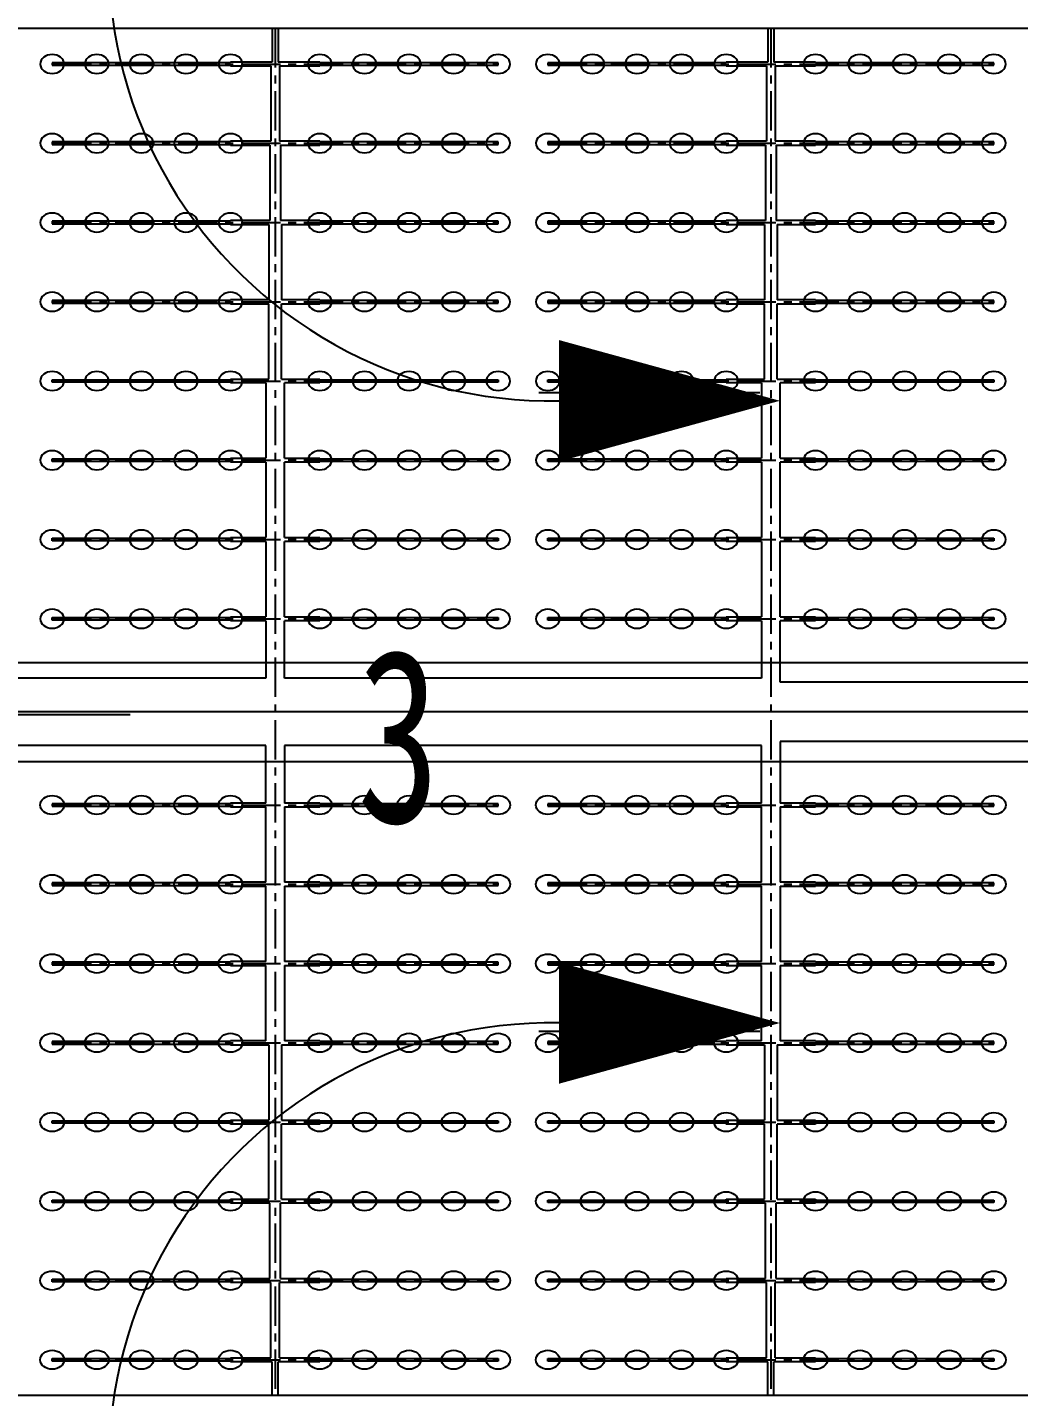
# Model space of a CAD drawing. Header units: millimetres. Extents: x 738100 to 1284508, y 138373 to 260796.
# Drawn here: x 783900 to 791900, y 197592 to 208649 of the extents above; entities that cross this region are included whole.
import ezdxf

# ---------------------------------------------------------------- set-up
doc = ezdxf.new("R2010")
doc.units = ezdxf.units.MM
doc.linetypes.add('CENTER', pattern=[50.8, 31.75, -6.35, 6.35, -6.35])
doc.layers.add('轴线', color=6, linetype='CENTER')
doc.styles.add('长仿宋体', font='simfang.ttf', dxfattribs={"width": 0.7})

msp = doc.modelspace()

# ---------------------------------------------------------------- linework, layer by layer
at = {"lineweight": -3, "ltscale": 100}
for p, q in [((843900.494, 208641.464), (779900.494, 208641.464)), ((843900.494, 197601.464), (779900.494, 197601.464))]:
    msp.add_line(p, q, dxfattribs=at)
at = {"ltscale": 10}
for p, q in [((785876.494, 208641.464), (785876.494, 208369.464)), ((785924.494, 208641.464), (785924.494, 208369.464)), ((789876.494, 208641.464), (789876.494, 208369.464)), ((789924.494, 208641.464), (789924.494, 208369.464)), ((784100.494, 208363.704), (784100.494, 208343.224)), ((785540.494, 208363.704), (784100.494, 208363.704)), ((784100.494, 208343.224), (785540.494, 208343.224)), ((785876.494, 208369.464), (785540.494, 208369.464)), ((785540.494, 208369.464), (785540.494, 208363.704)), ((785540.494, 208343.224), (785540.494, 208337.464)), ((785540.494, 208337.464), (785864.494, 208337.464)), ((785864.494, 208337.464), (785864.494, 207729.464)), ((786260.494, 208369.464), (785924.494, 208369.464)), ((785936.494, 208337.464), (786260.494, 208337.464)), ((785936.494, 208337.464), (785936.494, 207729.464)), ((786260.494, 208363.704), (786260.494, 208369.464)), ((787700.494, 208363.704), (786260.494, 208363.704)), ((786260.494, 208337.464), (786260.494, 208343.224)), ((786260.494, 208343.224), (787700.494, 208343.224)), ((787700.494, 208343.224), (787700.494, 208363.704)), ((788100.494, 208363.704), (788100.494, 208343.224)), ((789540.494, 208363.704), (788100.494, 208363.704)), ((788100.494, 208343.224), (789540.494, 208343.224)), ((789876.494, 208369.464), (789540.494, 208369.464)), ((789540.494, 208369.464), (789540.494, 208363.704)), ((789540.494, 208343.224), (789540.494, 208337.464)), ((789540.494, 208337.464), (789864.494, 208337.464)), ((789864.494, 208337.464), (789864.494, 207729.464)), ((790260.494, 208369.464), (789924.494, 208369.464)), ((789936.494, 208337.464), (790260.494, 208337.464)), ((789936.494, 208337.464), (789936.494, 207729.464)), ((790260.494, 208363.704), (790260.494, 208369.464)), ((791700.494, 208363.704), (790260.494, 208363.704)), ((790260.494, 208337.464), (790260.494, 208343.224)), ((790260.494, 208343.224), (791700.494, 208343.224)), ((791700.494, 208343.224), (791700.494, 208363.704)), ((784100.494, 207723.704), (784100.494, 207703.224)), ((785540.494, 207723.704), (784100.494, 207723.704)), ((784100.494, 207703.224), (785540.494, 207703.224)), ((785864.494, 207729.464), (785540.494, 207729.464)), ((785540.494, 207729.464), (785540.494, 207723.704)), ((785540.494, 207703.224), (785540.494, 207697.464)), ((785540.494, 207697.464), (785856.494, 207697.464)), ((785856.494, 207697.464), (785856.494, 207089.464)), ((786260.494, 207729.464), (785936.494, 207729.464)), ((785944.494, 207697.464), (786260.494, 207697.464)), ((785944.494, 207697.464), (785944.494, 207089.464)), ((786260.494, 207723.704), (786260.494, 207729.464)), ((787700.494, 207723.704), (786260.494, 207723.704)), ((786260.494, 207697.464), (786260.494, 207703.224)), ((786260.494, 207703.224), (787700.494, 207703.224)), ((787700.494, 207703.224), (787700.494, 207723.704)), ((788100.494, 207723.704), (788100.494, 207703.224)), ((789540.494, 207723.704), (788100.494, 207723.704)), ((788100.494, 207703.224), (789540.494, 207703.224)), ((789864.494, 207729.464), (789540.494, 207729.464)), ((789540.494, 207729.464), (789540.494, 207723.704)), ((789540.494, 207703.224), (789540.494, 207697.464)), ((789540.494, 207697.464), (789856.494, 207697.464)), ((789856.494, 207697.464), (789856.494, 207089.464)), ((790260.494, 207729.464), (789936.494, 207729.464)), ((789944.494, 207697.464), (790260.494, 207697.464)), ((789944.494, 207697.464), (789944.494, 207089.464)), ((790260.494, 207723.704), (790260.494, 207729.464)), ((791700.494, 207723.704), (790260.494, 207723.704)), ((790260.494, 207697.464), (790260.494, 207703.224)), ((790260.494, 207703.224), (791700.494, 207703.224)), ((791700.494, 207703.224), (791700.494, 207723.704)), ((784100.494, 207083.704), (784100.494, 207063.224)), ((785540.494, 207083.704), (784100.494, 207083.704)), ((784100.494, 207063.224), (785540.494, 207063.224)), ((785856.494, 207089.464), (785540.494, 207089.464)), ((785540.494, 207089.464), (785540.494, 207083.704)), ((785540.494, 207063.224), (785540.494, 207057.464)), ((785540.494, 207057.464), (785848.494, 207057.464)), ((785848.494, 207057.464), (785848.494, 206449.464)), ((786260.494, 207089.464), (785944.494, 207089.464)), ((785952.494, 207057.464), (786260.494, 207057.464)), ((785952.494, 207057.464), (785952.494, 206449.464)), ((786260.494, 207083.704), (786260.494, 207089.464)), ((787700.494, 207083.704), (786260.494, 207083.704)), ((786260.494, 207057.464), (786260.494, 207063.224)), ((786260.494, 207063.224), (787700.494, 207063.224)), ((787700.494, 207063.224), (787700.494, 207083.704)), ((788100.494, 207083.704), (788100.494, 207063.224)), ((789540.494, 207083.704), (788100.494, 207083.704)), ((788100.494, 207063.224), (789540.494, 207063.224)), ((789856.494, 207089.464), (789540.494, 207089.464)), ((789540.494, 207089.464), (789540.494, 207083.704)), ((789540.494, 207063.224), (789540.494, 207057.464)), ((789540.494, 207057.464), (789848.494, 207057.464)), ((789848.494, 207057.464), (789848.494, 206449.464)), ((790260.494, 207089.464), (789944.494, 207089.464)), ((789952.494, 207057.464), (790260.494, 207057.464)), ((789952.494, 207057.464), (789952.494, 206449.464)), ((790260.494, 207083.704), (790260.494, 207089.464)), ((791700.494, 207083.704), (790260.494, 207083.704)), ((790260.494, 207057.464), (790260.494, 207063.224)), ((790260.494, 207063.224), (791700.494, 207063.224)), ((791700.494, 207063.224), (791700.494, 207083.704)), ((784100.494, 206443.704), (784100.494, 206423.224)), ((785540.494, 206443.704), (784100.494, 206443.704)), ((785848.494, 206449.464), (785540.494, 206449.464)), ((785540.494, 206449.464), (785540.494, 206443.704)), ((786260.494, 206449.464), (785952.494, 206449.464)), ((786260.494, 206443.704), (786260.494, 206449.464)), ((787700.494, 206443.704), (786260.494, 206443.704)), ((787700.494, 206423.224), (787700.494, 206443.704)), ((788100.494, 206443.704), (788100.494, 206423.224)), ((789540.494, 206443.704), (788100.494, 206443.704)), ((789848.494, 206449.464), (789540.494, 206449.464)), ((789540.494, 206449.464), (789540.494, 206443.704)), ((790260.494, 206449.464), (789952.494, 206449.464)), ((790260.494, 206443.704), (790260.494, 206449.464)), ((791700.494, 206443.704), (790260.494, 206443.704)), ((791700.494, 206423.224), (791700.494, 206443.704)), ((784100.494, 206423.224), (785540.494, 206423.224)), ((785540.494, 206423.224), (785540.494, 206417.464)), ((785540.494, 206417.464), (785848.494, 206417.464)), ((785848.494, 205809.464), (785848.494, 206417.464)), ((785952.494, 206417.464), (786260.494, 206417.464)), ((785952.494, 205809.464), (785952.494, 206417.464)), ((786260.494, 206417.464), (786260.494, 206423.224)), ((786260.494, 206423.224), (787700.494, 206423.224)), ((788100.494, 206423.224), (789540.494, 206423.224)), ((789540.494, 206423.224), (789540.494, 206417.464)), ((789540.494, 206417.464), (789848.494, 206417.464)), ((789848.494, 205809.464), (789848.494, 206417.464)), ((789952.494, 206417.464), (790260.494, 206417.464)), ((789952.494, 205809.464), (789952.494, 206417.464)), ((790260.494, 206417.464), (790260.494, 206423.224)), ((790260.494, 206423.224), (791700.494, 206423.224)), ((784100.494, 205783.224), (784100.494, 205803.704)), ((784100.494, 205803.704), (785540.494, 205803.704)), ((785540.494, 205783.224), (784100.494, 205783.224)), ((785540.494, 205803.704), (785540.494, 205809.464)), ((785540.494, 205809.464), (785848.494, 205809.464)), ((785540.494, 205777.464), (785540.494, 205783.224)), ((785824.494, 205777.464), (785540.494, 205777.464)), ((785824.494, 205777.464), (785824.494, 205169.464)), ((785952.494, 205809.464), (786260.494, 205809.464)), ((786260.494, 205777.464), (785976.494, 205777.464)), ((785976.494, 205169.464), (785976.494, 205777.464)), ((786260.494, 205809.464), (786260.494, 205803.704)), ((786260.494, 205803.704), (787700.494, 205803.704)), ((787700.494, 205783.224), (786260.494, 205783.224)), ((786260.494, 205783.224), (786260.494, 205777.464)), ((787700.494, 205803.704), (787700.494, 205783.224)), ((788100.494, 205783.224), (788100.494, 205803.704)), ((788100.494, 205803.704), (789540.494, 205803.704)), ((789540.494, 205783.224), (788100.494, 205783.224)), ((789540.494, 205803.704), (789540.494, 205809.464)), ((789540.494, 205809.464), (789848.494, 205809.464)), ((789540.494, 205777.464), (789540.494, 205783.224)), ((789824.494, 205777.464), (789540.494, 205777.464)), ((789824.494, 205777.464), (789824.494, 205169.464)), ((789952.494, 205809.464), (790260.494, 205809.464)), ((790260.494, 205777.464), (789976.494, 205777.464)), ((789976.494, 205169.464), (789976.494, 205777.464)), ((790260.494, 205809.464), (790260.494, 205803.704)), ((790260.494, 205803.704), (791700.494, 205803.704)), ((791700.494, 205783.224), (790260.494, 205783.224)), ((790260.494, 205783.224), (790260.494, 205777.464)), ((791700.494, 205803.704), (791700.494, 205783.224)), ((784100.494, 205143.224), (784100.494, 205163.704)), ((784100.494, 205163.704), (785540.494, 205163.704)), ((785540.494, 205143.224), (784100.494, 205143.224)), ((785540.494, 205163.704), (785540.494, 205169.464)), ((785540.494, 205169.464), (785824.494, 205169.464)), ((785540.494, 205137.464), (785540.494, 205143.224)), ((785824.494, 205137.464), (785540.494, 205137.464)), ((785824.494, 205137.464), (785824.494, 204529.464)), ((785976.494, 205169.464), (786260.494, 205169.464)), ((786260.494, 205137.464), (785976.494, 205137.464)), ((785976.494, 204529.464), (785976.494, 205137.464)), ((786260.494, 205169.464), (786260.494, 205163.704)), ((786260.494, 205163.704), (787700.494, 205163.704)), ((787700.494, 205143.224), (786260.494, 205143.224)), ((786260.494, 205143.224), (786260.494, 205137.464)), ((787700.494, 205163.704), (787700.494, 205143.224)), ((788100.494, 205143.224), (788100.494, 205163.704)), ((788100.494, 205163.704), (789540.494, 205163.704)), ((789540.494, 205143.224), (788100.494, 205143.224)), ((789540.494, 205163.704), (789540.494, 205169.464)), ((789540.494, 205169.464), (789824.494, 205169.464)), ((789540.494, 205137.464), (789540.494, 205143.224)), ((789824.494, 205137.464), (789540.494, 205137.464)), ((789824.494, 205137.464), (789824.494, 204529.464)), ((789976.494, 205169.464), (790260.494, 205169.464)), ((790260.494, 205137.464), (789976.494, 205137.464)), ((789976.494, 204529.464), (789976.494, 205137.464)), ((790260.494, 205169.464), (790260.494, 205163.704)), ((790260.494, 205163.704), (791700.494, 205163.704)), ((791700.494, 205143.224), (790260.494, 205143.224)), ((790260.494, 205143.224), (790260.494, 205137.464)), ((791700.494, 205163.704), (791700.494, 205143.224)), ((784100.494, 204503.224), (784100.494, 204523.704)), ((784100.494, 204523.704), (785540.494, 204523.704)), ((785540.494, 204503.224), (784100.494, 204503.224)), ((785540.494, 204523.704), (785540.494, 204529.464)), ((785540.494, 204529.464), (785824.494, 204529.464)), ((785540.494, 204497.464), (785540.494, 204503.224)), ((785824.494, 204497.464), (785540.494, 204497.464)), ((785824.494, 204497.464), (785824.494, 203889.464)), ((785976.494, 204529.464), (786260.494, 204529.464)), ((786260.494, 204497.464), (785976.494, 204497.464)), ((785976.494, 203889.464), (785976.494, 204497.464)), ((786260.494, 204529.464), (786260.494, 204523.704)), ((786260.494, 204523.704), (787700.494, 204523.704)), ((787700.494, 204503.224), (786260.494, 204503.224)), ((786260.494, 204503.224), (786260.494, 204497.464)), ((787700.494, 204523.704), (787700.494, 204503.224)), ((788100.494, 204503.224), (788100.494, 204523.704)), ((788100.494, 204523.704), (789540.494, 204523.704)), ((789540.494, 204503.224), (788100.494, 204503.224)), ((789540.494, 204523.704), (789540.494, 204529.464)), ((789540.494, 204529.464), (789824.494, 204529.464)), ((789540.494, 204497.464), (789540.494, 204503.224)), ((789824.494, 204497.464), (789540.494, 204497.464)), ((789824.494, 204497.464), (789824.494, 203889.464)), ((789976.494, 204529.464), (790260.494, 204529.464)), ((790260.494, 204497.464), (789976.494, 204497.464)), ((789976.494, 203889.464), (789976.494, 204497.464)), ((790260.494, 204529.464), (790260.494, 204523.704)), ((790260.494, 204523.704), (791700.494, 204523.704)), ((791700.494, 204503.224), (790260.494, 204503.224)), ((790260.494, 204503.224), (790260.494, 204497.464)), ((791700.494, 204523.704), (791700.494, 204503.224)), ((784100.494, 203863.224), (784100.494, 203883.704)), ((784100.494, 203883.704), (785540.494, 203883.704)), ((785540.494, 203863.224), (784100.494, 203863.224)), ((785540.494, 203883.704), (785540.494, 203889.464)), ((785540.494, 203889.464), (785824.494, 203889.464)), ((785540.494, 203857.464), (785540.494, 203863.224)), ((785824.494, 203857.464), (785540.494, 203857.464)), ((785824.494, 203857.464), (785824.494, 203393.464)), ((785976.494, 203889.464), (786260.494, 203889.464)), ((786260.494, 203857.464), (785976.494, 203857.464)), ((785976.494, 203393.464), (785976.494, 203857.464)), ((786260.494, 203889.464), (786260.494, 203883.704)), ((786260.494, 203883.704), (787700.494, 203883.704)), ((787700.494, 203863.224), (786260.494, 203863.224)), ((786260.494, 203863.224), (786260.494, 203857.464)), ((787700.494, 203883.704), (787700.494, 203863.224)), ((788100.494, 203863.224), (788100.494, 203883.704)), ((788100.494, 203883.704), (789540.494, 203883.704)), ((789540.494, 203863.224), (788100.494, 203863.224)), ((789540.494, 203883.704), (789540.494, 203889.464)), ((789540.494, 203889.464), (789824.494, 203889.464)), ((789540.494, 203857.464), (789540.494, 203863.224)), ((789824.494, 203857.464), (789540.494, 203857.464)), ((789824.494, 203857.464), (789824.494, 203393.464)), ((789976.494, 203889.464), (790260.494, 203889.464)), ((790260.494, 203857.464), (789976.494, 203857.464)), ((789976.494, 203361.464), (789976.494, 203857.464)), ((790260.494, 203889.464), (790260.494, 203883.704)), ((790260.494, 203883.704), (791700.494, 203883.704)), ((791700.494, 203863.224), (790260.494, 203863.224)), ((790260.494, 203863.224), (790260.494, 203857.464)), ((791700.494, 203883.704), (791700.494, 203863.224)), ((779900.494, 203521.464), (843900.494, 203521.464)), ((785824.494, 203393.464), (781976.494, 203393.464)), ((789824.494, 203393.464), (785976.494, 203393.464)), ((793824.494, 203361.464), (789976.494, 203361.464)), ((784730.55, 203097.541), (782514.211, 203097.541)), ((785824.494, 202849.464), (781976.494, 202849.464)), ((785824.494, 202385.464), (785824.494, 202849.464)), ((785976.494, 202849.464), (785976.494, 202385.464)), ((789824.494, 202849.464), (785976.494, 202849.464)), ((789824.494, 202385.464), (789824.494, 202849.464)), ((789976.494, 202881.464), (789976.494, 202385.464)), ((793824.494, 202881.464), (789976.494, 202881.464)), ((779900.494, 202721.464), (843900.494, 202721.464)), ((784100.494, 202379.704), (784100.494, 202359.224)), ((785540.494, 202379.704), (784100.494, 202379.704)), ((784100.494, 202359.224), (785540.494, 202359.224)), ((785824.494, 202385.464), (785540.494, 202385.464)), ((785540.494, 202385.464), (785540.494, 202379.704)), ((785540.494, 202359.224), (785540.494, 202353.464)), ((785540.494, 202353.464), (785824.494, 202353.464)), ((785824.494, 201745.464), (785824.494, 202353.464)), ((786260.494, 202385.464), (785976.494, 202385.464)), ((785976.494, 202353.464), (786260.494, 202353.464)), ((785976.494, 202353.464), (785976.494, 201745.464)), ((786260.494, 202379.704), (786260.494, 202385.464)), ((787700.494, 202379.704), (786260.494, 202379.704)), ((786260.494, 202353.464), (786260.494, 202359.224)), ((786260.494, 202359.224), (787700.494, 202359.224)), ((787700.494, 202359.224), (787700.494, 202379.704)), ((788100.494, 202379.704), (788100.494, 202359.224)), ((789540.494, 202379.704), (788100.494, 202379.704)), ((788100.494, 202359.224), (789540.494, 202359.224)), ((789824.494, 202385.464), (789540.494, 202385.464)), ((789540.494, 202385.464), (789540.494, 202379.704)), ((789540.494, 202359.224), (789540.494, 202353.464)), ((789540.494, 202353.464), (789824.494, 202353.464)), ((789824.494, 201745.464), (789824.494, 202353.464)), ((790260.494, 202385.464), (789976.494, 202385.464)), ((789976.494, 202353.464), (790260.494, 202353.464)), ((789976.494, 202353.464), (789976.494, 201745.464)), ((790260.494, 202379.704), (790260.494, 202385.464)), ((791700.494, 202379.704), (790260.494, 202379.704)), ((790260.494, 202353.464), (790260.494, 202359.224)), ((790260.494, 202359.224), (791700.494, 202359.224)), ((791700.494, 202359.224), (791700.494, 202379.704)), ((784100.494, 201739.704), (784100.494, 201719.224)), ((785540.494, 201739.704), (784100.494, 201739.704)), ((784100.494, 201719.224), (785540.494, 201719.224)), ((785824.494, 201745.464), (785540.494, 201745.464)), ((785540.494, 201745.464), (785540.494, 201739.704)), ((785540.494, 201719.224), (785540.494, 201713.464)), ((785540.494, 201713.464), (785824.494, 201713.464)), ((785824.494, 201105.464), (785824.494, 201713.464)), ((786260.494, 201745.464), (785976.494, 201745.464)), ((785976.494, 201713.464), (786260.494, 201713.464)), ((785976.494, 201713.464), (785976.494, 201105.464)), ((786260.494, 201739.704), (786260.494, 201745.464)), ((787700.494, 201739.704), (786260.494, 201739.704)), ((786260.494, 201713.464), (786260.494, 201719.224)), ((786260.494, 201719.224), (787700.494, 201719.224)), ((787700.494, 201719.224), (787700.494, 201739.704)), ((788100.494, 201739.704), (788100.494, 201719.224)), ((789540.494, 201739.704), (788100.494, 201739.704)), ((788100.494, 201719.224), (789540.494, 201719.224)), ((789824.494, 201745.464), (789540.494, 201745.464)), ((789540.494, 201745.464), (789540.494, 201739.704)), ((789540.494, 201719.224), (789540.494, 201713.464)), ((789540.494, 201713.464), (789824.494, 201713.464)), ((789824.494, 201105.464), (789824.494, 201713.464)), ((790260.494, 201745.464), (789976.494, 201745.464)), ((789976.494, 201713.464), (790260.494, 201713.464)), ((789976.494, 201713.464), (789976.494, 201105.464)), ((790260.494, 201739.704), (790260.494, 201745.464)), ((791700.494, 201739.704), (790260.494, 201739.704)), ((790260.494, 201713.464), (790260.494, 201719.224)), ((790260.494, 201719.224), (791700.494, 201719.224)), ((791700.494, 201719.224), (791700.494, 201739.704)), ((784100.494, 201099.704), (784100.494, 201079.224)), ((785540.494, 201099.704), (784100.494, 201099.704)), ((784100.494, 201079.224), (785540.494, 201079.224)), ((785824.494, 201105.464), (785540.494, 201105.464)), ((785540.494, 201105.464), (785540.494, 201099.704)), ((785540.494, 201079.224), (785540.494, 201073.464)), ((785540.494, 201073.464), (785824.494, 201073.464)), ((785824.494, 200465.464), (785824.494, 201073.464)), ((786260.494, 201105.464), (785976.494, 201105.464)), ((785976.494, 201073.464), (786260.494, 201073.464)), ((785976.494, 201073.464), (785976.494, 200465.464)), ((786260.494, 201099.704), (786260.494, 201105.464)), ((787700.494, 201099.704), (786260.494, 201099.704)), ((786260.494, 201073.464), (786260.494, 201079.224)), ((786260.494, 201079.224), (787700.494, 201079.224)), ((787700.494, 201079.224), (787700.494, 201099.704)), ((788100.494, 201099.704), (788100.494, 201079.224)), ((789540.494, 201099.704), (788100.494, 201099.704)), ((788100.494, 201079.224), (789540.494, 201079.224)), ((789824.494, 201105.464), (789540.494, 201105.464)), ((789540.494, 201105.464), (789540.494, 201099.704)), ((789540.494, 201079.224), (789540.494, 201073.464)), ((789540.494, 201073.464), (789824.494, 201073.464)), ((789824.494, 200465.464), (789824.494, 201073.464)), ((790260.494, 201105.464), (789976.494, 201105.464)), ((789976.494, 201073.464), (790260.494, 201073.464)), ((789976.494, 201073.464), (789976.494, 200465.464)), ((790260.494, 201099.704), (790260.494, 201105.464)), ((791700.494, 201099.704), (790260.494, 201099.704)), ((790260.494, 201073.464), (790260.494, 201079.224)), ((790260.494, 201079.224), (791700.494, 201079.224)), ((791700.494, 201079.224), (791700.494, 201099.704)), ((784100.494, 200459.704), (784100.494, 200439.224)), ((785540.494, 200459.704), (784100.494, 200459.704)), ((784100.494, 200439.224), (785540.494, 200439.224)), ((785824.494, 200465.464), (785540.494, 200465.464)), ((785540.494, 200465.464), (785540.494, 200459.704)), ((785540.494, 200439.224), (785540.494, 200433.464)), ((785540.494, 200433.464), (785848.494, 200433.464)), ((785848.494, 200433.464), (785848.494, 199825.464)), ((785952.494, 200433.464), (786260.494, 200433.464)), ((785952.494, 200433.464), (785952.494, 199825.464)), ((786260.494, 200465.464), (785976.494, 200465.464)), ((786260.494, 200459.704), (786260.494, 200465.464)), ((787700.494, 200459.704), (786260.494, 200459.704)), ((786260.494, 200433.464), (786260.494, 200439.224)), ((786260.494, 200439.224), (787700.494, 200439.224)), ((787700.494, 200439.224), (787700.494, 200459.704)), ((788100.494, 200459.704), (788100.494, 200439.224)), ((789540.494, 200459.704), (788100.494, 200459.704)), ((788100.494, 200439.224), (789540.494, 200439.224)), ((789824.494, 200465.464), (789540.494, 200465.464)), ((789540.494, 200465.464), (789540.494, 200459.704)), ((789540.494, 200439.224), (789540.494, 200433.464)), ((789540.494, 200433.464), (789848.494, 200433.464)), ((789848.494, 200433.464), (789848.494, 199825.464)), ((789952.494, 200433.464), (790260.494, 200433.464)), ((789952.494, 200433.464), (789952.494, 199825.464)), ((790260.494, 200465.464), (789976.494, 200465.464)), ((790260.494, 200459.704), (790260.494, 200465.464)), ((791700.494, 200459.704), (790260.494, 200459.704)), ((790260.494, 200433.464), (790260.494, 200439.224)), ((790260.494, 200439.224), (791700.494, 200439.224)), ((791700.494, 200439.224), (791700.494, 200459.704)), ((784100.494, 199799.224), (784100.494, 199819.704)), ((784100.494, 199819.704), (785540.494, 199819.704)), ((785540.494, 199819.704), (785540.494, 199825.464)), ((785540.494, 199825.464), (785848.494, 199825.464)), ((785952.494, 199825.464), (786260.494, 199825.464)), ((786260.494, 199825.464), (786260.494, 199819.704)), ((786260.494, 199819.704), (787700.494, 199819.704)), ((787700.494, 199819.704), (787700.494, 199799.224)), ((788100.494, 199799.224), (788100.494, 199819.704)), ((788100.494, 199819.704), (789540.494, 199819.704)), ((789540.494, 199819.704), (789540.494, 199825.464)), ((789540.494, 199825.464), (789848.494, 199825.464)), ((789952.494, 199825.464), (790260.494, 199825.464)), ((790260.494, 199825.464), (790260.494, 199819.704)), ((790260.494, 199819.704), (791700.494, 199819.704)), ((791700.494, 199819.704), (791700.494, 199799.224)), ((785540.494, 199799.224), (784100.494, 199799.224)), ((785540.494, 199793.464), (785540.494, 199799.224)), ((785848.494, 199793.464), (785540.494, 199793.464)), ((785848.494, 199185.464), (785848.494, 199793.464)), ((786260.494, 199793.464), (785952.494, 199793.464)), ((785952.494, 199185.464), (785952.494, 199793.464)), ((787700.494, 199799.224), (786260.494, 199799.224)), ((786260.494, 199799.224), (786260.494, 199793.464)), ((789540.494, 199799.224), (788100.494, 199799.224)), ((789540.494, 199793.464), (789540.494, 199799.224)), ((789848.494, 199793.464), (789540.494, 199793.464)), ((789848.494, 199185.464), (789848.494, 199793.464)), ((790260.494, 199793.464), (789952.494, 199793.464)), ((789952.494, 199185.464), (789952.494, 199793.464)), ((791700.494, 199799.224), (790260.494, 199799.224)), ((790260.494, 199799.224), (790260.494, 199793.464)), ((784100.494, 199159.224), (784100.494, 199179.704)), ((784100.494, 199179.704), (785540.494, 199179.704)), ((785540.494, 199159.224), (784100.494, 199159.224)), ((785540.494, 199179.704), (785540.494, 199185.464)), ((785540.494, 199185.464), (785848.494, 199185.464)), ((785540.494, 199153.464), (785540.494, 199159.224)), ((785856.494, 199153.464), (785540.494, 199153.464)), ((785856.494, 198545.464), (785856.494, 199153.464)), ((786260.494, 199153.464), (785944.494, 199153.464)), ((785944.494, 198545.464), (785944.494, 199153.464)), ((785952.494, 199185.464), (786260.494, 199185.464)), ((786260.494, 199185.464), (786260.494, 199179.704)), ((786260.494, 199179.704), (787700.494, 199179.704)), ((787700.494, 199159.224), (786260.494, 199159.224)), ((786260.494, 199159.224), (786260.494, 199153.464)), ((787700.494, 199179.704), (787700.494, 199159.224)), ((788100.494, 199159.224), (788100.494, 199179.704)), ((788100.494, 199179.704), (789540.494, 199179.704)), ((789540.494, 199159.224), (788100.494, 199159.224)), ((789540.494, 199179.704), (789540.494, 199185.464)), ((789540.494, 199185.464), (789848.494, 199185.464)), ((789540.494, 199153.464), (789540.494, 199159.224)), ((789856.494, 199153.464), (789540.494, 199153.464)), ((789856.494, 198545.464), (789856.494, 199153.464)), ((790260.494, 199153.464), (789944.494, 199153.464)), ((789944.494, 198545.464), (789944.494, 199153.464)), ((789952.494, 199185.464), (790260.494, 199185.464)), ((790260.494, 199185.464), (790260.494, 199179.704)), ((790260.494, 199179.704), (791700.494, 199179.704)), ((791700.494, 199159.224), (790260.494, 199159.224)), ((790260.494, 199159.224), (790260.494, 199153.464)), ((791700.494, 199179.704), (791700.494, 199159.224)), ((784100.494, 198519.224), (784100.494, 198539.704)), ((784100.494, 198539.704), (785540.494, 198539.704)), ((785540.494, 198519.224), (784100.494, 198519.224)), ((785540.494, 198539.704), (785540.494, 198545.464)), ((785540.494, 198545.464), (785856.494, 198545.464)), ((785540.494, 198513.464), (785540.494, 198519.224)), ((785864.494, 198513.464), (785540.494, 198513.464)), ((785864.494, 197905.464), (785864.494, 198513.464)), ((786260.494, 198513.464), (785936.494, 198513.464)), ((785936.494, 197905.464), (785936.494, 198513.464)), ((785944.494, 198545.464), (786260.494, 198545.464)), ((786260.494, 198545.464), (786260.494, 198539.704)), ((786260.494, 198539.704), (787700.494, 198539.704)), ((787700.494, 198519.224), (786260.494, 198519.224)), ((786260.494, 198519.224), (786260.494, 198513.464)), ((787700.494, 198539.704), (787700.494, 198519.224)), ((788100.494, 198519.224), (788100.494, 198539.704)), ((788100.494, 198539.704), (789540.494, 198539.704)), ((789540.494, 198519.224), (788100.494, 198519.224)), ((789540.494, 198539.704), (789540.494, 198545.464)), ((789540.494, 198545.464), (789856.494, 198545.464)), ((789540.494, 198513.464), (789540.494, 198519.224)), ((789864.494, 198513.464), (789540.494, 198513.464)), ((789864.494, 197905.464), (789864.494, 198513.464)), ((790260.494, 198513.464), (789936.494, 198513.464)), ((789936.494, 197905.464), (789936.494, 198513.464)), ((789944.494, 198545.464), (790260.494, 198545.464)), ((790260.494, 198545.464), (790260.494, 198539.704)), ((790260.494, 198539.704), (791700.494, 198539.704)), ((791700.494, 198519.224), (790260.494, 198519.224)), ((790260.494, 198519.224), (790260.494, 198513.464)), ((791700.494, 198539.704), (791700.494, 198519.224)), ((784100.494, 197879.224), (784100.494, 197899.704)), ((784100.494, 197899.704), (785540.494, 197899.704)), ((785540.494, 197879.224), (784100.494, 197879.224)), ((785540.494, 197899.704), (785540.494, 197905.464)), ((785540.494, 197905.464), (785864.494, 197905.464)), ((785540.494, 197873.464), (785540.494, 197879.224)), ((785876.494, 197873.464), (785540.494, 197873.464)), ((785876.494, 197601.464), (785876.494, 197873.464)), ((785924.494, 197601.464), (785924.494, 197873.464)), ((786260.494, 197873.464), (785924.494, 197873.464)), ((785936.494, 197905.464), (786260.494, 197905.464)), ((786260.494, 197905.464), (786260.494, 197899.704)), ((786260.494, 197899.704), (787700.494, 197899.704)), ((787700.494, 197879.224), (786260.494, 197879.224)), ((786260.494, 197879.224), (786260.494, 197873.464)), ((787700.494, 197899.704), (787700.494, 197879.224)), ((788100.494, 197879.224), (788100.494, 197899.704)), ((788100.494, 197899.704), (789540.494, 197899.704)), ((789540.494, 197879.224), (788100.494, 197879.224)), ((789540.494, 197899.704), (789540.494, 197905.464)), ((789540.494, 197905.464), (789864.494, 197905.464)), ((789540.494, 197873.464), (789540.494, 197879.224)), ((789876.494, 197873.464), (789540.494, 197873.464)), ((789876.494, 197601.464), (789876.494, 197873.464)), ((789924.494, 197601.464), (789924.494, 197873.464)), ((790260.494, 197873.464), (789924.494, 197873.464)), ((789936.494, 197905.464), (790260.494, 197905.464)), ((790260.494, 197905.464), (790260.494, 197899.704)), ((790260.494, 197899.704), (791700.494, 197899.704)), ((791700.494, 197879.224), (790260.494, 197879.224)), ((790260.494, 197879.224), (790260.494, 197873.464)), ((791700.494, 197899.704), (791700.494, 197879.224))]:
    msp.add_line(p, q, dxfattribs=at)
at = {"color": 7, "lineweight": -3}
for p, q in [((788029.501, 205700.243), (789812.69, 205700.243)), ((788029.501, 200542.686), (789812.69, 200542.686))]:
    msp.add_line(p, q, dxfattribs=at)
for points in [[(788190.931, 205633.773, 981.097, 0, 0), (789974.12, 205633.773, 0, 0, 0)], [(788190.931, 200609.156, 981.097, 0, 0), (789974.12, 200609.156, 0, 0, 0)]]:
    msp.add_lwpolyline(points, format="xyseb", dxfattribs=at)
for centre in [(788121.159, 209198.61), (788121.159, 197044.319)]:
    msp.add_arc(centre, 3565.52, 88.8787302, 271.1212698, dxfattribs=at)
at = {"ltscale": 10, "extrusion": (0, 0, -1)}
for centre in [(784100.494, 208353.464), (784460.494, 208353.464), (784820.494, 208353.464), (785180.494, 208353.464), (785540.494, 208353.464), (786260.494, 208353.464), (786620.494, 208353.464), (786980.494, 208353.464), (787340.494, 208353.464), (787700.494, 208353.464), (788100.494, 208353.464), (788460.494, 208353.464), (788820.494, 208353.464), (789180.494, 208353.464), (789540.494, 208353.464), (790260.494, 208353.464), (790620.494, 208353.464), (790980.494, 208353.464), (791340.494, 208353.464), (791700.494, 208353.464), (784100.494, 207713.464), (784460.494, 207713.464), (784820.494, 207713.464), (785180.494, 207713.464), (785540.494, 207713.464), (786260.494, 207713.464), (786620.494, 207713.464), (786980.494, 207713.464), (787340.494, 207713.464), (787700.494, 207713.464), (788100.494, 207713.464), (788460.494, 207713.464), (788820.494, 207713.464), (789180.494, 207713.464), (789540.494, 207713.464), (790260.494, 207713.464), (790620.494, 207713.464), (790980.494, 207713.464), (791340.494, 207713.464), (791700.494, 207713.464), (784100.494, 207073.464), (784460.494, 207073.464), (784820.494, 207073.464), (785180.494, 207073.464), (785540.494, 207073.464), (786260.494, 207073.464), (786620.494, 207073.464), (786980.494, 207073.464), (787340.494, 207073.464), (787700.494, 207073.464), (788100.494, 207073.464), (788460.494, 207073.464), (788820.494, 207073.464), (789180.494, 207073.464), (789540.494, 207073.464), (790260.494, 207073.464), (790620.494, 207073.464), (790980.494, 207073.464), (791340.494, 207073.464), (791700.494, 207073.464), (784100.494, 206433.464), (784460.494, 206433.464), (784820.494, 206433.464), (785180.494, 206433.464), (785540.494, 206433.464), (786260.494, 206433.464), (786620.494, 206433.464), (786980.494, 206433.464), (787340.494, 206433.464), (787700.494, 206433.464), (788100.494, 206433.464), (788460.494, 206433.464), (788820.494, 206433.464), (789180.494, 206433.464), (789540.494, 206433.464), (790260.494, 206433.464), (790620.494, 206433.464), (790980.494, 206433.464), (791340.494, 206433.464), (791700.494, 206433.464), (784100.494, 205793.464), (784460.494, 205793.464), (784820.494, 205793.464), (785180.494, 205793.464), (785540.494, 205793.464), (786260.494, 205793.464), (786620.494, 205793.464), (786980.494, 205793.464), (787340.494, 205793.464), (787700.494, 205793.464), (788100.494, 205793.464), (788460.494, 205793.464), (788820.494, 205793.464), (789180.494, 205793.464), (789540.494, 205793.464), (790260.494, 205793.464), (790620.494, 205793.464), (790980.494, 205793.464), (791340.494, 205793.464), (791700.494, 205793.464), (784100.494, 205153.464), (784460.494, 205153.464), (784820.494, 205153.464), (785180.494, 205153.464), (785540.494, 205153.464), (786260.494, 205153.464), (786620.494, 205153.464), (786980.494, 205153.464), (787340.494, 205153.464), (787700.494, 205153.464), (788100.494, 205153.464), (788460.494, 205153.464), (788820.494, 205153.464), (789180.494, 205153.464), (789540.494, 205153.464), (790260.494, 205153.464), (790620.494, 205153.464), (790980.494, 205153.464), (791340.494, 205153.464), (791700.494, 205153.464), (784100.494, 204513.464), (784460.494, 204513.464), (784820.494, 204513.464), (785180.494, 204513.464), (785540.494, 204513.464), (786260.494, 204513.464), (786620.494, 204513.464), (786980.494, 204513.464), (787340.494, 204513.464), (787700.494, 204513.464), (788100.494, 204513.464), (788460.494, 204513.464), (788820.494, 204513.464), (789180.494, 204513.464), (789540.494, 204513.464), (790260.494, 204513.464), (790620.494, 204513.464), (790980.494, 204513.464), (791340.494, 204513.464), (791700.494, 204513.464), (784100.494, 203873.464), (784460.494, 203873.464), (784820.494, 203873.464), (785180.494, 203873.464), (785540.494, 203873.464), (786260.494, 203873.464), (786620.494, 203873.464), (786980.494, 203873.464), (787340.494, 203873.464), (787700.494, 203873.464), (788100.494, 203873.464), (788460.494, 203873.464), (788820.494, 203873.464), (789180.494, 203873.464), (789540.494, 203873.464), (790260.494, 203873.464), (790620.494, 203873.464), (790980.494, 203873.464), (791340.494, 203873.464), (791700.494, 203873.464)]:
    msp.add_ellipse(centre, major_axis=(96, 0), ratio=0.8, dxfattribs=at)
at = {"ltscale": 10}
for centre in [(784100.494, 202369.464), (784460.494, 202369.464), (784820.494, 202369.464), (785180.494, 202369.464), (785540.494, 202369.464), (786260.494, 202369.464), (786620.494, 202369.464), (786980.494, 202369.464), (787340.494, 202369.464), (787700.494, 202369.464), (788100.494, 202369.464), (788460.494, 202369.464), (788820.494, 202369.464), (789180.494, 202369.464), (789540.494, 202369.464), (790260.494, 202369.464), (790620.494, 202369.464), (790980.494, 202369.464), (791340.494, 202369.464), (791700.494, 202369.464), (784100.494, 201729.464), (784460.494, 201729.464), (784820.494, 201729.464), (785180.494, 201729.464), (785540.494, 201729.464), (786260.494, 201729.464), (786620.494, 201729.464), (786980.494, 201729.464), (787340.494, 201729.464), (787700.494, 201729.464), (788100.494, 201729.464), (788460.494, 201729.464), (788820.494, 201729.464), (789180.494, 201729.464), (789540.494, 201729.464), (790260.494, 201729.464), (790620.494, 201729.464), (790980.494, 201729.464), (791340.494, 201729.464), (791700.494, 201729.464), (784100.494, 201089.464), (784460.494, 201089.464), (784820.494, 201089.464), (785180.494, 201089.464), (785540.494, 201089.464), (786260.494, 201089.464), (786620.494, 201089.464), (786980.494, 201089.464), (787340.494, 201089.464), (787700.494, 201089.464), (788100.494, 201089.464), (788460.494, 201089.464), (788820.494, 201089.464), (789180.494, 201089.464), (789540.494, 201089.464), (790260.494, 201089.464), (790620.494, 201089.464), (790980.494, 201089.464), (791340.494, 201089.464), (791700.494, 201089.464), (784100.494, 200449.464), (784460.494, 200449.464), (784820.494, 200449.464), (785180.494, 200449.464), (785540.494, 200449.464), (786260.494, 200449.464), (786620.494, 200449.464), (786980.494, 200449.464), (787340.494, 200449.464), (787700.494, 200449.464), (788100.494, 200449.464), (788460.494, 200449.464), (788820.494, 200449.464), (789180.494, 200449.464), (789540.494, 200449.464), (790260.494, 200449.464), (790620.494, 200449.464), (790980.494, 200449.464), (791340.494, 200449.464), (791700.494, 200449.464), (784100.494, 199809.464), (784460.494, 199809.464), (784820.494, 199809.464), (785180.494, 199809.464), (785540.494, 199809.464), (786260.494, 199809.464), (786620.494, 199809.464), (786980.494, 199809.464), (787340.494, 199809.464), (787700.494, 199809.464), (788100.494, 199809.464), (788460.494, 199809.464), (788820.494, 199809.464), (789180.494, 199809.464), (789540.494, 199809.464), (790260.494, 199809.464), (790620.494, 199809.464), (790980.494, 199809.464), (791340.494, 199809.464), (791700.494, 199809.464), (784100.494, 199169.464), (784460.494, 199169.464), (784820.494, 199169.464), (785180.494, 199169.464), (785540.494, 199169.464), (786260.494, 199169.464), (786620.494, 199169.464), (786980.494, 199169.464), (787340.494, 199169.464), (787700.494, 199169.464), (788100.494, 199169.464), (788460.494, 199169.464), (788820.494, 199169.464), (789180.494, 199169.464), (789540.494, 199169.464), (790260.494, 199169.464), (790620.494, 199169.464), (790980.494, 199169.464), (791340.494, 199169.464), (791700.494, 199169.464), (784100.494, 198529.464), (784460.494, 198529.464), (784820.494, 198529.464), (785180.494, 198529.464), (785540.494, 198529.464), (786260.494, 198529.464), (786620.494, 198529.464), (786980.494, 198529.464), (787340.494, 198529.464), (787700.494, 198529.464), (788100.494, 198529.464), (788460.494, 198529.464), (788820.494, 198529.464), (789180.494, 198529.464), (789540.494, 198529.464), (790260.494, 198529.464), (790620.494, 198529.464), (790980.494, 198529.464), (791340.494, 198529.464), (791700.494, 198529.464), (784100.494, 197889.464), (784460.494, 197889.464), (784820.494, 197889.464), (785180.494, 197889.464), (785540.494, 197889.464), (786260.494, 197889.464), (786620.494, 197889.464), (786980.494, 197889.464), (787340.494, 197889.464), (787700.494, 197889.464), (788100.494, 197889.464), (788460.494, 197889.464), (788820.494, 197889.464), (789180.494, 197889.464), (789540.494, 197889.464), (790260.494, 197889.464), (790620.494, 197889.464), (790980.494, 197889.464), (791340.494, 197889.464), (791700.494, 197889.464)]:
    msp.add_ellipse(centre, major_axis=(96, 0), ratio=0.8, dxfattribs=at)
at = {"layer": '轴线', "ltscale": 10}
for p, q in [((785900.494, 208641.464), (785900.494, 197597.979)), ((789900.494, 208641.464), (789900.494, 197599.121)), ((784100.494, 208353.464), (787700.494, 208353.464)), ((784100.494, 208353.464), (787700.494, 208353.464)), ((788100.494, 208353.464), (791700.494, 208353.464)), ((788100.494, 208353.464), (791700.494, 208353.464)), ((784100.494, 207713.464), (787700.494, 207713.464)), ((784100.494, 207713.464), (787700.494, 207713.464)), ((788100.494, 207713.464), (791700.494, 207713.464)), ((788100.494, 207713.464), (791700.494, 207713.464)), ((784100.494, 207073.464), (787700.494, 207073.464)), ((784100.494, 207073.464), (787700.494, 207073.464)), ((788100.494, 207073.464), (791700.494, 207073.464)), ((788100.494, 207073.464), (791700.494, 207073.464)), ((784100.494, 206433.464), (787700.494, 206433.464)), ((784100.494, 206433.464), (787700.494, 206433.464)), ((788100.494, 206433.464), (791700.494, 206433.464)), ((788100.494, 206433.464), (791700.494, 206433.464)), ((784100.494, 205793.464), (787700.494, 205793.464)), ((784100.494, 205793.464), (787700.494, 205793.464)), ((788100.494, 205793.464), (791700.494, 205793.464)), ((788100.494, 205793.464), (791700.494, 205793.464)), ((784100.494, 205153.464), (787700.494, 205153.464)), ((784100.494, 205153.464), (787700.494, 205153.464)), ((788100.494, 205153.464), (791700.494, 205153.464)), ((788100.494, 205153.464), (791700.494, 205153.464)), ((784100.494, 204513.464), (787700.494, 204513.464)), ((784100.494, 204513.464), (787700.494, 204513.464)), ((788100.494, 204513.464), (791700.494, 204513.464)), ((788100.494, 204513.464), (791700.494, 204513.464)), ((784100.494, 203873.464), (787700.494, 203873.464)), ((788100.494, 203873.464), (791700.494, 203873.464)), ((846300.494, 203121.464), (776300.494, 203121.464)), ((784100.494, 202369.464), (787700.494, 202369.464)), ((788100.494, 202369.464), (791700.494, 202369.464)), ((784100.494, 201729.464), (787700.494, 201729.464)), ((784100.494, 201729.464), (787700.494, 201729.464)), ((788100.494, 201729.464), (791700.494, 201729.464)), ((788100.494, 201729.464), (791700.494, 201729.464)), ((784100.494, 201089.464), (787700.494, 201089.464)), ((784100.494, 201089.464), (787700.494, 201089.464)), ((788100.494, 201089.464), (791700.494, 201089.464)), ((788100.494, 201089.464), (791700.494, 201089.464)), ((784100.494, 200449.464), (787700.494, 200449.464)), ((784100.494, 200449.464), (787700.494, 200449.464)), ((788100.494, 200449.464), (791700.494, 200449.464)), ((788100.494, 200449.464), (791700.494, 200449.464)), ((784100.494, 199809.464), (787700.494, 199809.464)), ((784100.494, 199809.464), (787700.494, 199809.464)), ((788100.494, 199809.464), (791700.494, 199809.464)), ((788100.494, 199809.464), (791700.494, 199809.464)), ((784100.494, 199169.464), (787700.494, 199169.464)), ((784100.494, 199169.464), (787700.494, 199169.464)), ((788100.494, 199169.464), (791700.494, 199169.464)), ((788100.494, 199169.464), (791700.494, 199169.464)), ((784100.494, 198529.464), (787700.494, 198529.464)), ((784100.494, 198529.464), (787700.494, 198529.464)), ((788100.494, 198529.464), (791700.494, 198529.464)), ((788100.494, 198529.464), (791700.494, 198529.464)), ((784100.494, 197889.464), (787700.494, 197889.464)), ((784100.494, 197889.464), (787700.494, 197889.464)), ((788100.494, 197889.464), (791700.494, 197889.464)), ((788100.494, 197889.464), (791700.494, 197889.464))]:
    msp.add_line(p, q, dxfattribs=at)
at = {"layer": '轴线', "color": 0, "ltscale": 10}
msp.add_line((841976.494, 203121.464), (779900.494, 203121.464), dxfattribs=at)

# ---------------------------------------------------------------- texts
at = {"lineweight": -3, "insert": (786561.625, 203628.208), "char_height": 1400, "width": 13348.62728, "attachment_point": 1, "style": '长仿宋体'}
msp.add_mtext('3', dxfattribs=at)

doc.saveas('drawing.dxf')
